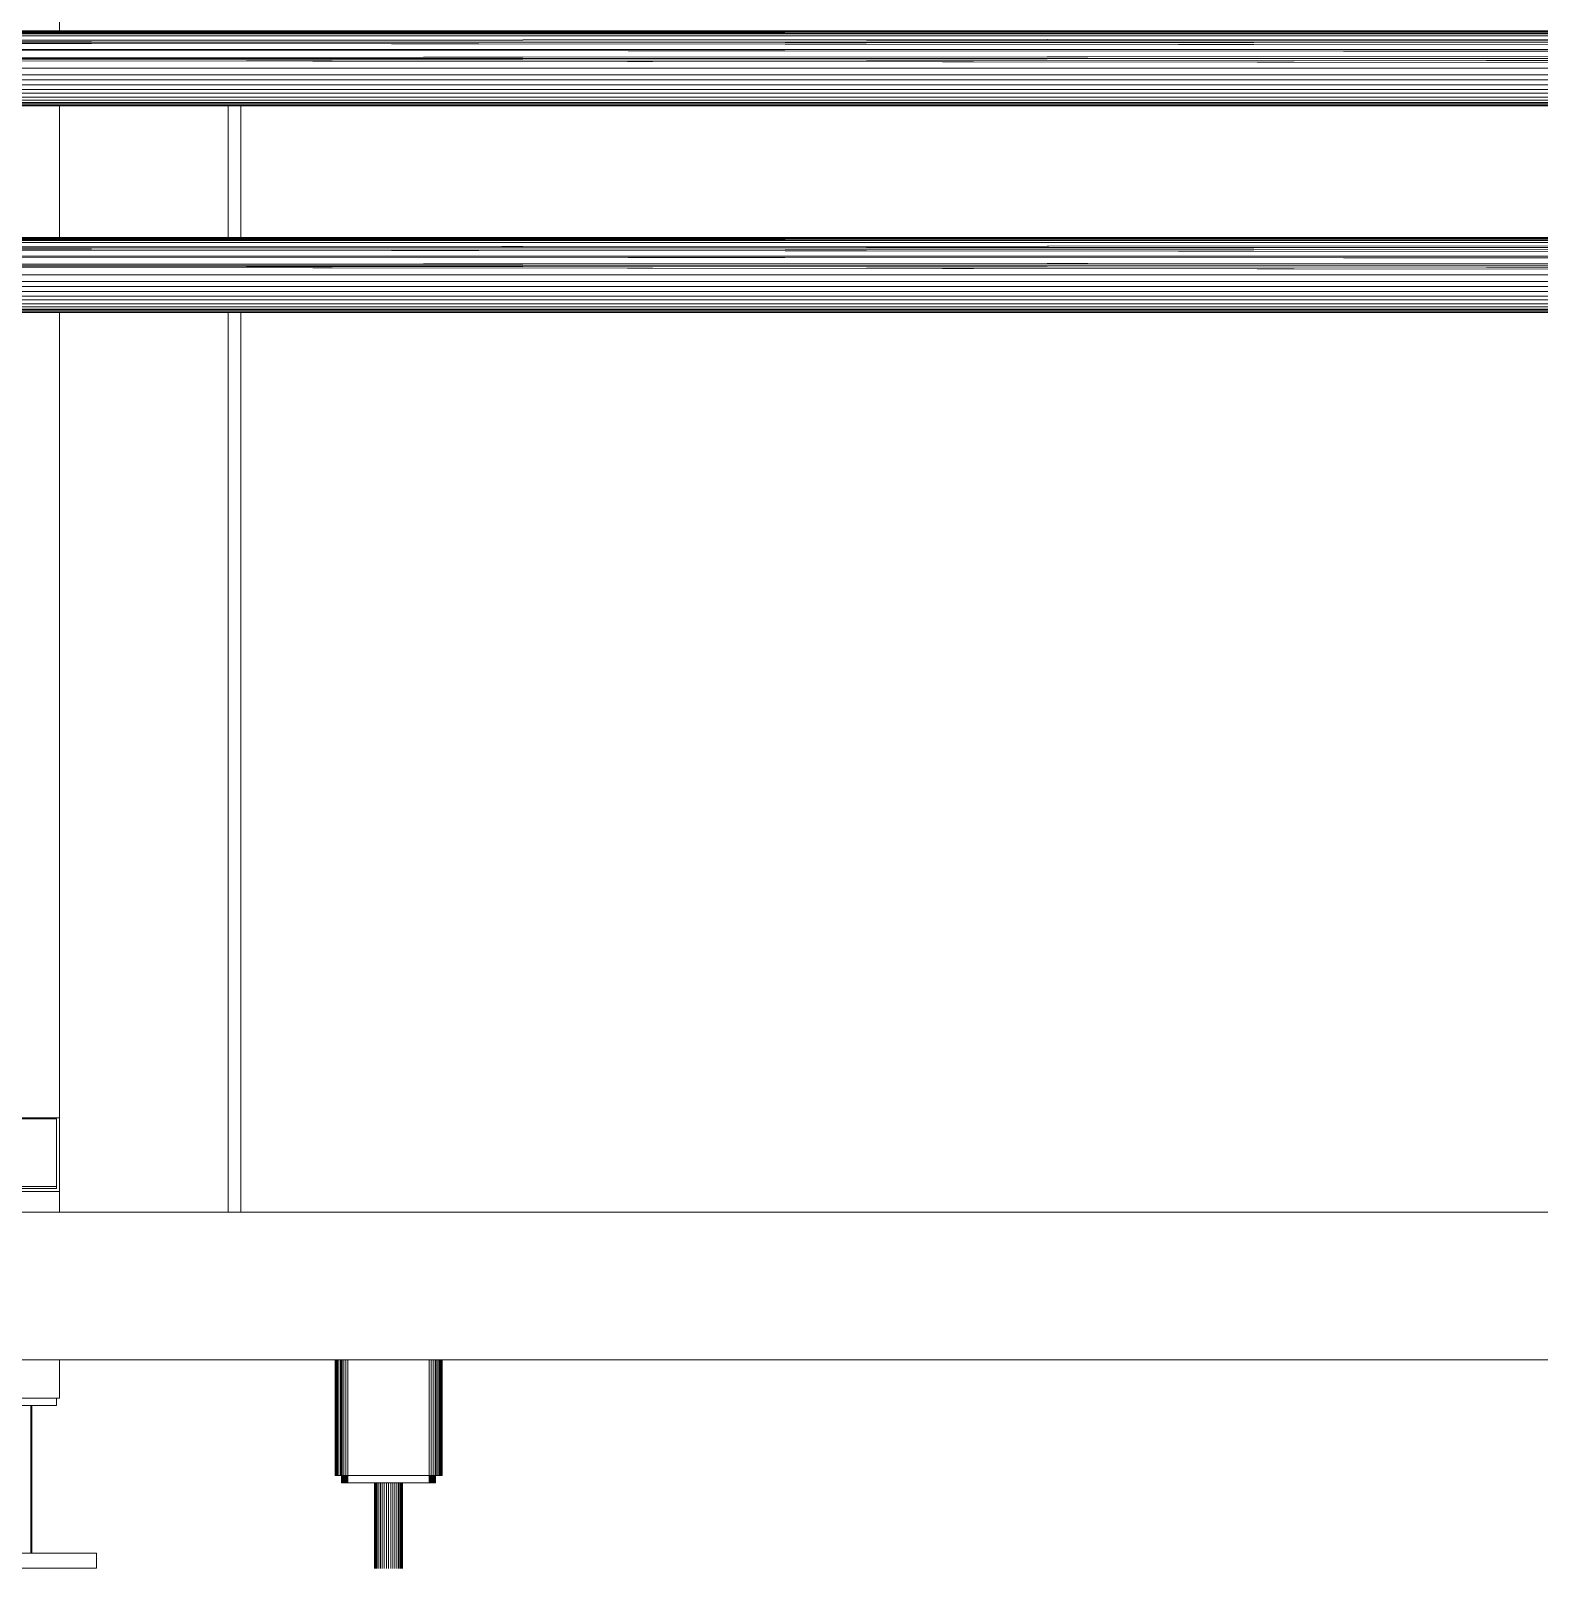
# Model space of a CAD drawing. Header units: centimetres. Extents: x -13467 to 3766, y -437 to 1921.
# Drawn here: x -7903.2 to -7801, y 94 to 198.2 of the extents above; entities that cross this region are included whole.
import ezdxf

# ---------------------------------------------------------------- set-up
doc = ezdxf.new("R2010")
doc.units = ezdxf.units.CM
doc.layers.add('G-IMPT', color=7, linetype='Continuous', lineweight=9)
doc.layers.add('M-EQPM', color=7, linetype='Continuous', lineweight=9)

# ---------------------------------------------------------------- blocks, each defined once
blk = doc.blocks.new('EQ-02-004 - EQ-02-004_dwg_Agrupar_892-1526218-Sección 1-1')
at = {"layer": 'G-IMPT'}
for p, q in [((-7427.12, 197.97), (-8683.59, 197.97)), ((-8056.59, 198.17), (-7426.62, 198.17)), ((-8056.59, 198.08), (-7426.62, 198.17)), ((-8056.59, 198.08), (-7426.62, 198.17)), ((-8056.59, 198.17), (-7426.62, 198.17)), ((-7426.62, 198.17), (-8056.59, 198.08)), ((-8056.59, 198.08), (-7426.62, 198.13)), ((-8056.59, 198.08), (-7426.62, 198.02)), ((-8056.59, 198.08), (-7426.62, 197.83)), ((-8056.59, 197.83), (-7426.62, 197.83)), ((-8056.59, 197.43), (-7426.62, 197.83)), ((-8056.59, 197.43), (-7426.62, 197.57)), ((-8056.59, 197.43), (-7426.62, 197.26)), ((-8056.59, 197.43), (-7426.62, 196.9)), ((-8056.59, 196.9), (-7426.62, 196.9)), ((-8056.59, 196.9), (-7426.62, 196.6)), ((-8056.59, 196.29), (-7426.62, 196.6)), ((-8056.59, 196.29), (-7426.62, 195.63)), ((-8056.59, 196.29), (-7426.62, 196.28)), ((-8056.59, 196.29), (-7426.62, 195.96)), ((-7426.62, 195.63), (-8684.09, 195.63)), ((-8054.09, 195.18), (-7432.12, 195.18)), ((-8054.09, 195.18), (-7432.12, 195.18)), ((-8054.09, 194.84), (-7432.12, 194.84)), ((-7432.12, 194.84), (-8054.09, 194.84)), ((-8054.09, 194.84), (-7432.12, 194.84)), ((-8054.09, 194.51), (-7432.12, 194.51)), ((-7432.12, 194.51), (-8054.09, 194.51)), ((-8054.09, 194.51), (-7432.12, 194.51)), ((-8054.09, 194.2), (-7432.12, 194.2)), ((-8054.09, 193.93), (-7432.12, 193.93)), ((-7432.12, 193.93), (-8054.09, 193.93)), ((-8054.09, 193.93), (-7432.12, 193.93)), ((-8054.09, 193.68), (-7432.12, 193.68)), ((-8054.09, 193.47), (-7432.12, 193.47)), ((-7432.12, 193.47), (-8054.09, 193.47)), ((-8054.09, 193.47), (-7432.12, 193.47)), ((-8054.09, 193.31), (-7432.12, 193.31)), ((-7432.12, 193.29), (-8054.09, 193.29)), ((-8054.09, 193.19), (-7432.12, 193.19)), ((-7432.12, 193.19), (-8054.09, 193.19)), ((-8054.09, 193.19), (-7432.12, 193.19)), ((-8054.09, 193.11), (-7432.12, 193.11)), ((-8054.09, 193.09), (-7432.12, 193.09)), ((-7432.12, 193.09), (-8054.09, 193.09)), ((-8054.09, 193.09), (-7432.12, 193.09)), ((-8683.59, 183.97), (-7427.12, 183.97)), ((-8056.59, 184.17), (-7426.62, 184.17)), ((-8056.59, 184.08), (-7426.62, 184.17)), ((-8056.59, 184.08), (-7426.62, 184.13)), ((-8056.59, 184.08), (-7426.62, 184.02)), ((-8056.59, 184.08), (-7426.62, 183.83)), ((-8056.59, 183.83), (-7426.62, 183.83)), ((-8056.59, 183.43), (-7426.62, 183.83)), ((-8056.59, 183.83), (-7426.62, 183.83)), ((-8056.59, 183.43), (-7426.62, 183.57)), ((-8056.59, 183.43), (-7426.62, 183.26)), ((-8056.59, 183.43), (-7426.62, 182.9)), ((-7426.62, 183.26), (-8056.59, 183.43)), ((-8056.59, 182.9), (-7426.62, 182.9)), ((-8056.59, 182.9), (-7426.62, 182.6)), ((-8056.59, 182.29), (-7426.62, 182.6)), ((-8056.59, 182.29), (-7426.62, 181.63)), ((-8056.59, 182.29), (-7426.62, 182.28)), ((-8056.59, 182.29), (-7426.62, 181.96)), ((-7426.62, 181.63), (-8684.09, 181.63)), ((-7432.12, 181.18), (-8054.09, 181.18)), ((-8054.09, 181.18), (-7432.12, 181.18)), ((-8054.09, 180.84), (-7432.12, 180.84)), ((-7432.12, 180.84), (-8054.09, 180.84)), ((-8054.09, 180.84), (-7432.12, 180.84)), ((-8054.09, 180.51), (-7432.12, 180.51)), ((-7432.12, 180.51), (-8054.09, 180.51)), ((-8054.09, 180.51), (-7432.12, 180.51)), ((-8054.09, 180.2), (-7432.12, 180.2)), ((-8054.09, 179.93), (-7432.12, 179.93)), ((-7432.12, 179.93), (-8054.09, 179.93)), ((-8054.09, 179.93), (-7432.12, 179.93)), ((-8054.09, 179.68), (-7432.12, 179.68)), ((-8054.09, 179.47), (-7432.12, 179.47)), ((-7432.12, 179.47), (-8054.09, 179.47)), ((-8054.09, 179.47), (-7432.12, 179.47)), ((-8054.09, 179.31), (-7432.12, 179.31)), ((-8054.09, 179.29), (-7432.12, 179.29)), ((-8054.09, 179.19), (-7432.12, 179.19)), ((-7432.12, 179.19), (-8054.09, 179.19)), ((-8054.09, 179.19), (-7432.12, 179.19)), ((-8054.09, 179.11), (-7432.12, 179.11)), ((-8054.09, 179.09), (-7432.12, 179.09)), ((-7432.12, 179.09), (-8054.09, 179.09)), ((-8054.09, 179.09), (-7432.12, 179.09)), ((-7432.12, 118.13), (-8054.09, 118.13)), ((-7432.12, 118.13), (-8054.09, 118.13)), ((-8388.09, 108.13), (-7432.12, 108.13)), ((-7432.12, 108.13), (-8388.09, 108.13))]:
    blk.add_line(p, q, dxfattribs=at)
at = {"layer": 'G-IMPT', "flags": 128}
for points in [[(-8684.09, 198.17), (-8390.13, 198.17), (-8056.59, 198.17), (-7426.62, 198.17), (-7426.62, 198.13), (-7426.62, 198.02), (-8056.59, 198.08), (-8056.59, 197.83)], [(-8056.59, 197.83), (-8390.13, 197.83), (-8390.13, 197.43), (-8056.59, 197.43), (-8056.59, 197.83), (-7426.62, 197.83), (-8056.59, 198.08), (-7426.62, 197.83)], [(-7426.62, 198.17), (-7426.62, 198.13), (-8056.59, 198.08), (-8056.59, 197.83)], [(-7426.62, 198.02), (-8056.59, 198.08), (-7426.62, 198.13), (-7426.62, 198.02), (-7426.62, 197.83)], [(-7426.62, 197.83), (-7426.62, 197.57), (-8056.59, 197.43), (-7426.62, 197.83), (-8056.59, 197.43), (-8056.59, 196.9), (-8390.13, 196.9), (-8390.13, 197.43), (-8684.09, 197.57), (-8684.09, 197.83), (-8390.13, 197.43), (-8684.09, 197.83), (-8390.13, 197.83), (-8390.13, 197.43), (-8056.59, 197.43), (-8056.59, 197.83), (-7426.62, 197.83), (-7426.62, 197.57)], [(-7426.62, 197.26), (-8056.59, 197.43), (-8056.59, 196.9), (-8390.13, 196.9), (-8390.13, 196.29)], [(-7426.62, 197.57), (-7426.62, 197.26), (-8056.59, 197.43), (-7426.62, 197.57)], [(-8056.59, 196.9), (-7426.62, 196.9), (-8056.59, 197.43), (-7426.62, 196.9), (-7426.62, 197.26)], [(-7426.62, 196.6), (-7426.62, 196.9), (-8056.59, 196.9), (-7426.62, 196.6), (-8056.59, 196.9)], [(-8056.59, 196.29), (-8390.13, 196.29), (-8684.09, 195.63), (-7426.62, 195.63), (-8056.59, 196.29), (-7426.62, 196.6)], [(-7426.62, 196.6), (-8056.59, 196.29), (-7426.62, 196.28)], [(-7426.62, 195.63), (-8056.59, 196.29), (-7426.62, 195.96), (-7426.62, 196.28)], [(-8684.09, 195.63), (-8684.09, 195.18), (-8684.09, 195.63), (-7426.62, 195.63), (-7426.62, 195.18), (-7432.12, 195.18), (-8054.09, 195.18), (-8054.09, 184.17)], [(-7426.62, 184.17), (-8056.59, 184.08), (-8390.13, 184.08), (-8684.09, 184.17), (-8390.13, 184.17)], [(-8684.09, 184.17), (-8390.13, 184.17), (-8056.59, 184.17), (-7426.62, 184.17), (-7426.62, 184.13), (-7426.62, 184.02), (-7426.62, 184.13), (-8056.59, 184.08), (-7426.62, 184.02), (-7426.62, 183.83), (-8056.59, 184.08), (-7426.62, 183.83), (-8056.59, 183.83)], [(-8390.13, 183.83), (-8056.59, 183.83), (-8056.59, 184.08), (-7426.62, 184.02), (-7426.62, 183.83)], [(-7426.62, 184.17), (-8056.59, 184.17), (-8055.84, 184.17)], [(-7426.62, 183.83), (-7426.62, 183.57), (-8056.59, 183.43), (-7426.62, 183.83), (-8056.59, 183.43)], [(-7426.62, 183.57), (-8056.59, 183.43), (-7426.62, 183.26)], [(-8056.59, 182.9), (-7426.62, 182.9), (-8056.59, 183.43), (-7426.62, 182.9), (-7426.62, 183.26), (-7426.62, 182.9)], [(-8056.59, 182.9), (-8056.59, 182.29), (-8390.13, 182.29), (-8684.09, 181.63), (-7426.62, 181.63), (-8056.59, 182.29), (-7426.62, 182.6)], [(-7426.62, 182.6), (-7426.62, 182.9), (-8056.59, 182.9), (-7426.62, 182.6), (-8056.59, 182.9)], [(-7426.62, 182.6), (-8056.59, 182.29), (-7426.62, 182.28)], [(-7426.62, 181.63), (-8056.59, 182.29), (-7426.62, 181.96), (-7426.62, 182.28)], [(-8059.09, 181.18), (-8387.63, 181.18), (-8392.63, 181.18), (-8678.59, 181.18), (-8684.09, 181.18), (-8684.09, 181.63), (-7426.62, 181.63), (-7426.62, 181.18), (-7432.12, 181.18), (-8054.09, 181.18), (-8059.09, 181.18), (-8387.63, 181.18)], [(-7432.12, 118.13), (-7432.12, 181.18), (-7432.12, 118.13), (-8054.09, 118.13), (-8054.09, 181.18), (-8059.09, 181.18)], [(-8388.09, 108.13), (-7432.12, 108.13), (-7432.12, 102.63), (-7427.12, 102.63), (-7427.12, 171.63), (-7426.62, 171.63), (-7426.62, 181.18), (-7432.12, 181.18)]]:
    blk.add_lwpolyline(points, dxfattribs=at)
for points in [[(-7426.62, 195.96), (-7426.62, 196.28), (-8056.59, 196.29)], [(-7432.12, 194.2), (-8054.09, 194.2)], [(-7432.12, 193.68), (-8054.09, 193.68)], [(-7432.12, 193.31), (-8054.09, 193.31)], [(-7432.12, 193.11), (-8054.09, 193.11)], [(-7426.62, 184.17), (-7426.62, 184.13), (-8056.59, 184.08), (-8056.59, 183.83), (-8390.13, 183.83), (-8390.13, 184.08), (-8684.09, 184.13), (-8684.09, 184.17), (-8390.13, 184.08), (-8056.59, 184.08)], [(-7426.62, 181.96), (-7426.62, 182.28), (-8056.59, 182.29)], [(-7432.12, 180.2), (-8054.09, 180.2)], [(-7432.12, 179.68), (-8054.09, 179.68)], [(-7432.12, 179.31), (-8054.09, 179.31)], [(-7432.12, 179.11), (-8054.09, 179.11)]]:
    blk.add_lwpolyline(points, close=True, dxfattribs=at)
blk = doc.blocks.new('EQ-02-004 - EQ-02-004_dwg_Agrupar_772-V44-Sección 1-1')
at = {"layer": 'M-EQPM', "color": 136, "true_color": 0x007f7f}
for p, q in [((-7901.25, 204.29), (-7901.25, 198.17)), ((-7901.25, 198.17), (-7901.25, 204.29)), ((-7901.25, 204.29), (-7901.25, 198.17)), ((-7901.25, 193.11), (-7901.25, 184.17)), ((-7901.25, 184.17), (-7901.25, 193.11)), ((-7901.25, 193.11), (-7901.25, 184.17)), ((-7901.25, 179.11), (-7901.25, 124.53)), ((-7901.25, 124.53), (-7901.25, 179.11)), ((-7901.25, 179.11), (-7901.25, 124.53)), ((-7906.25, 124.53), (-7901.25, 124.53)), ((-7901.45, 124.47), (-7906.05, 124.47)), ((-7906.05, 124.47), (-7901.45, 124.47)), ((-7901.45, 124.47), (-7901.45, 119.87)), ((-7901.45, 119.87), (-7901.45, 124.47)), ((-7901.25, 124.53), (-7901.25, 119.53)), ((-7906.05, 119.87), (-7901.45, 119.87)), ((-7906.05, 119.87), (-7901.45, 119.87)), ((-7901.45, 119.73), (-7901.45, 119.87)), ((-7901.45, 119.73), (-7901.45, 119.87)), ((-7906.25, 119.53), (-7901.25, 119.53)), ((-7906.05, 119.73), (-7901.45, 119.73)), ((-7906.05, 119.73), (-7901.45, 119.73)), ((-7901.45, 119.73), (-7906.05, 119.73)), ((-7901.25, 119.53), (-7901.25, 118.13)), ((-7901.25, 108.13), (-7901.25, 105.53)), ((-7901.25, 108.13), (-7901.25, 105.53)), ((-7901.25, 105.53), (-7901.25, 108.13)), ((-7906.25, 105.53), (-7901.25, 105.53)), ((-7906.25, 105.53), (-7901.25, 105.53)), ((-7901.45, 105.53), (-7901.45, 105.03)), ((-7901.45, 105.03), (-7901.45, 105.53)), ((-7901.45, 105.53), (-7901.45, 105.03)), ((-7901.45, 105.03), (-7906.05, 105.03)), ((-7901.45, 105.03), (-7906.05, 105.03)), ((-7903.19, 105.03), (-7903.19, 95.03)), ((-7903.19, 105.03), (-7903.19, 95.03)), ((-7903.19, 105.03), (-7903.19, 95.03)), ((-7903.15, 105.03), (-7903.15, 95.03)), ((-7903.15, 95.03), (-7903.15, 105.03)), ((-7903.15, 95.03), (-7903.15, 105.03)), ((-7903.13, 105.03), (-7903.13, 95.03)), ((-7903.12, 105.03), (-7903.12, 95.03)), ((-7903.12, 105.03), (-7903.12, 95.03)), ((-7903.12, 105.03), (-7903.12, 95.03)), ((-7898.75, 95.03), (-7904.27, 95.03)), ((-7898.75, 95.03), (-7904.27, 95.03)), ((-7898.75, 94.03), (-7898.75, 95.03)), ((-7898.75, 94.03), (-7898.75, 95.03)), ((-7904.26, 94.03), (-7898.75, 94.03)), ((-7904.26, 94.03), (-7898.75, 94.03)), ((-7904.26, 94.03), (-7898.75, 94.03))]:
    blk.add_line(p, q, dxfattribs=at)
at = {"layer": 'M-EQPM', "color": 136, "true_color": 0x007f7f, "flags": 128}
for points in [[(-7901.25, 118.13), (-7901.25, 119.53), (-7906.25, 119.53), (-7906.25, 124.53), (-7901.25, 124.53)], [(-7906.25, 124.53), (-7901.25, 124.53), (-7901.25, 119.53), (-7906.25, 119.53), (-7906.25, 118.13)], [(-7901.45, 119.87), (-7901.45, 124.47), (-7906.05, 124.47), (-7906.05, 119.87)], [(-7901.25, 124.53), (-7901.25, 119.53), (-7901.25, 118.13)], [(-7906.05, 119.87), (-7906.05, 119.73), (-7901.45, 119.73), (-7906.05, 119.73), (-7901.45, 119.73)], [(-7901.45, 119.73), (-7901.45, 119.87), (-7906.05, 119.87)], [(-7906.25, 108.13), (-7906.25, 105.53), (-7901.25, 105.53)], [(-7901.45, 105.03), (-7906.05, 105.03), (-7906.05, 105.53)], [(-7898.75, 94.03), (-7898.75, 95.03), (-7904.27, 95.03)]]:
    blk.add_lwpolyline(points, dxfattribs=at)
blk.add_lwpolyline([(-7903.13, 95.03), (-7903.13, 105.03)], close=True, dxfattribs=at)
blk = doc.blocks.new('EQ-02-004 - EQ-02-004_dwg-1526208-Sección 1-1')
for name in ['EQ-02-004 - EQ-02-004_dwg_Agrupar_772-V44-Sección 1-1', 'EQ-02-004 - EQ-02-004_dwg_Agrupar_892-1526218-Sección 1-1']:
    blk.add_blockref(name, (0, 0))
blk = doc.blocks.new('EQ-02-004 - EQ-02-004-1526283-Sección 1-1')
blk.add_blockref('EQ-02-004 - EQ-02-004_dwg-1526208-Sección 1-1', (0, 0))
blk = doc.blocks.new('EQ-06-011 - EQ-06-011_dwg_Agrupar_878-1573524-Sección 1-1')
at = {"layer": 'M-EQPM', "color": 136, "true_color": 0x007f7f}
for p, q in [((-7889.83, 184.17), (-7889.83, 193.11)), ((-7889.83, 184.17), (-7889.83, 193.11)), ((-7889.83, 193.11), (-7889.83, 184.17)), ((-7888.96, 184.17), (-7888.96, 193.11)), ((-7888.96, 184.17), (-7888.96, 193.11)), ((-7888.96, 184.17), (-7888.96, 193.11)), ((-7889.83, 118.13), (-7889.83, 179.11)), ((-7889.83, 118.13), (-7889.83, 179.11)), ((-7889.83, 179.11), (-7889.83, 118.13)), ((-7888.96, 118.13), (-7888.96, 179.11)), ((-7888.96, 118.13), (-7888.96, 179.11)), ((-7888.96, 118.13), (-7888.96, 179.11)), ((-7882.58, 100.3), (-7882.58, 108.13)), ((-7882.58, 100.3), (-7882.58, 108.13)), ((-7882.57, 100.3), (-7882.57, 108.13)), ((-7882.54, 108.13), (-7882.54, 100.3)), ((-7882.49, 108.13), (-7882.49, 100.3)), ((-7882.42, 100.3), (-7882.42, 108.13)), ((-7882.33, 108.13), (-7882.33, 100.3)), ((-7882.22, 108.13), (-7882.22, 100.3)), ((-7882.15, 100.3), (-7882.15, 108.13)), ((-7882.11, 100.3), (-7882.11, 108.13)), ((-7881.98, 100.3), (-7881.98, 108.13)), ((-7881.98, 100.3), (-7881.98, 108.13)), ((-7881.98, 108.13), (-7881.98, 100.3)), ((-7881.85, 108.13), (-7881.85, 100.3)), ((-7881.85, 108.13), (-7881.85, 100.3)), ((-7881.71, 108.13), (-7881.71, 100.3)), ((-7881.71, 100.3), (-7881.71, 108.13)), ((-7876.2, 108.13), (-7876.2, 100.3)), ((-7876.07, 100.3), (-7876.07, 108.13)), ((-7876.07, 108.13), (-7876.07, 100.3)), ((-7875.93, 100.3), (-7875.93, 108.13)), ((-7875.81, 100.3), (-7875.81, 108.13)), ((-7875.77, 100.3), (-7875.77, 108.13)), ((-7875.69, 108.13), (-7875.69, 100.3)), ((-7875.59, 108.13), (-7875.59, 100.3)), ((-7875.5, 100.3), (-7875.5, 108.13)), ((-7875.43, 108.13), (-7875.43, 100.3)), ((-7875.37, 108.13), (-7875.37, 100.3)), ((-7875.34, 100.3), (-7875.34, 108.13)), ((-7875.33, 100.3), (-7875.33, 108.13)), ((-7875.33, 100.3), (-7875.33, 108.13)), ((-7882.58, 100.3), (-7882.57, 100.3)), ((-7882.54, 100.3), (-7882.57, 100.3)), ((-7882.49, 100.3), (-7882.54, 100.3)), ((-7882.42, 100.3), (-7882.49, 100.3)), ((-7882.42, 100.3), (-7882.33, 100.3)), ((-7882.33, 100.3), (-7882.22, 100.3)), ((-7882.11, 100.3), (-7882.22, 100.3)), ((-7882.15, 99.8), (-7882.15, 100.3)), ((-7882.15, 99.8), (-7882.15, 100.3)), ((-7882.15, 100.3), (-7882.15, 99.8)), ((-7882.14, 99.8), (-7882.14, 100.3)), ((-7882.14, 99.8), (-7882.14, 100.3)), ((-7882.13, 100.3), (-7882.13, 99.8)), ((-7882.13, 100.3), (-7882.13, 99.8)), ((-7882.13, 99.8), (-7882.13, 100.3)), ((-7882.13, 100.3), (-7882.13, 99.8)), ((-7881.98, 100.3), (-7882.11, 100.3)), ((-7882.1, 100.3), (-7882.1, 99.8)), ((-7882.1, 100.3), (-7882.1, 99.8)), ((-7882.1, 100.3), (-7882.1, 99.8)), ((-7882.1, 100.3), (-7882.1, 99.8)), ((-7882.06, 99.8), (-7882.06, 100.3)), ((-7882.06, 99.8), (-7882.06, 100.3)), ((-7882.02, 100.3), (-7882.02, 99.8)), ((-7882.02, 99.8), (-7882.02, 100.3)), ((-7882.02, 100.3), (-7882.02, 99.8)), ((-7882.02, 100.3), (-7882.02, 99.8)), ((-7881.98, 100.3), (-7881.85, 100.3)), ((-7881.98, 100.3), (-7881.85, 100.3)), ((-7881.97, 100.3), (-7881.97, 99.8)), ((-7881.97, 100.3), (-7881.97, 99.8)), ((-7881.91, 99.8), (-7881.91, 100.3)), ((-7881.91, 99.8), (-7881.91, 100.3)), ((-7881.91, 100.3), (-7881.91, 99.8)), ((-7881.91, 100.3), (-7881.91, 99.8)), ((-7881.85, 100.3), (-7881.71, 100.3)), ((-7881.85, 100.3), (-7881.85, 99.8)), ((-7881.85, 99.8), (-7881.85, 100.3)), ((-7881.85, 100.3), (-7881.85, 99.8)), ((-7881.85, 99.8), (-7881.85, 100.3)), ((-7881.85, 100.3), (-7881.71, 100.3)), ((-7881.78, 100.3), (-7881.78, 99.8)), ((-7881.78, 100.3), (-7881.78, 99.8)), ((-7881.71, 100.3), (-7876.2, 100.3)), ((-7881.71, 100.3), (-7881.71, 99.8)), ((-7881.71, 100.3), (-7876.2, 100.3)), ((-7876.2, 100.3), (-7876.07, 100.3)), ((-7876.2, 100.3), (-7876.2, 99.8)), ((-7876.2, 100.3), (-7876.07, 100.3)), ((-7876.13, 99.8), (-7876.13, 100.3)), ((-7876.13, 100.3), (-7876.13, 99.8)), ((-7875.93, 100.3), (-7876.07, 100.3)), ((-7876.07, 99.8), (-7876.07, 100.3)), ((-7876.07, 99.8), (-7876.07, 100.3)), ((-7876.07, 100.3), (-7876.07, 99.8)), ((-7876.07, 99.8), (-7876.07, 100.3)), ((-7876.07, 100.3), (-7875.93, 100.3)), ((-7876, 99.8), (-7876, 100.3)), ((-7876, 99.8), (-7876, 100.3)), ((-7876, 100.3), (-7876, 99.8)), ((-7876, 100.3), (-7876, 99.8)), ((-7875.95, 100.3), (-7875.95, 99.8)), ((-7875.95, 99.8), (-7875.95, 100.3)), ((-7875.81, 100.3), (-7875.93, 100.3)), ((-7875.89, 99.8), (-7875.89, 100.3)), ((-7875.89, 100.3), (-7875.89, 99.8)), ((-7875.89, 100.3), (-7875.89, 99.8)), ((-7875.89, 100.3), (-7875.89, 99.8)), ((-7875.85, 100.3), (-7875.85, 99.8)), ((-7875.85, 100.3), (-7875.85, 99.8)), ((-7875.81, 100.3), (-7875.69, 100.3)), ((-7875.81, 99.8), (-7875.81, 100.3)), ((-7875.81, 99.8), (-7875.81, 100.3)), ((-7875.81, 100.3), (-7875.81, 99.8)), ((-7875.81, 100.3), (-7875.81, 99.8)), ((-7875.79, 99.8), (-7875.79, 100.3)), ((-7875.79, 100.3), (-7875.79, 99.8)), ((-7875.79, 99.8), (-7875.79, 100.3)), ((-7875.79, 100.3), (-7875.79, 99.8)), ((-7875.77, 100.3), (-7875.77, 99.8)), ((-7875.77, 99.8), (-7875.77, 100.3)), ((-7875.77, 100.3), (-7875.77, 99.8)), ((-7875.77, 99.8), (-7875.77, 100.3)), ((-7875.77, 100.3), (-7875.77, 99.8)), ((-7875.59, 100.3), (-7875.69, 100.3)), ((-7875.5, 100.3), (-7875.59, 100.3)), ((-7875.43, 100.3), (-7875.5, 100.3)), ((-7875.37, 100.3), (-7875.43, 100.3)), ((-7875.34, 100.3), (-7875.37, 100.3)), ((-7875.34, 100.3), (-7875.33, 100.3)), ((-7882.14, 99.8), (-7882.15, 99.8)), ((-7882.15, 99.8), (-7881.78, 99.8)), ((-7882.15, 99.8), (-7882.14, 99.8)), ((-7882.15, 99.8), (-7882.14, 99.8)), ((-7882.14, 99.8), (-7882.13, 99.8)), ((-7881.71, 99.8), (-7882.14, 99.8)), ((-7882.13, 99.8), (-7882.14, 99.8)), ((-7882.13, 99.8), (-7882.1, 99.8)), ((-7882.1, 99.8), (-7882.13, 99.8)), ((-7882.1, 99.8), (-7882.06, 99.8)), ((-7882.06, 99.8), (-7882.1, 99.8)), ((-7882.06, 99.8), (-7882.02, 99.8)), ((-7882.02, 99.8), (-7882.06, 99.8)), ((-7882.02, 99.8), (-7881.97, 99.8)), ((-7882.02, 99.8), (-7881.97, 99.8)), ((-7881.91, 99.8), (-7881.97, 99.8)), ((-7881.91, 99.8), (-7881.97, 99.8)), ((-7881.91, 99.8), (-7881.85, 99.8)), ((-7881.85, 99.8), (-7881.91, 99.8)), ((-7881.85, 99.8), (-7881.78, 99.8)), ((-7881.85, 99.8), (-7881.78, 99.8)), ((-7881.78, 99.8), (-7881.71, 99.8)), ((-7881.71, 99.8), (-7881.78, 99.8)), ((-7881.71, 99.8), (-7881.78, 99.8)), ((-7881.71, 99.8), (-7876.2, 99.8)), ((-7879.9, 94), (-7879.9, 99.8)), ((-7879.9, 94), (-7879.9, 99.8)), ((-7879.9, 94), (-7879.9, 99.8)), ((-7879.89, 94), (-7879.89, 99.8)), ((-7879.89, 99.8), (-7879.89, 94)), ((-7879.89, 99.8), (-7879.89, 94)), ((-7879.85, 94), (-7879.85, 99.8)), ((-7879.85, 94), (-7879.85, 99.8)), ((-7879.85, 94), (-7879.85, 99.8)), ((-7879.8, 94), (-7879.8, 99.8)), ((-7879.8, 99.8), (-7879.8, 94)), ((-7879.8, 94), (-7879.8, 99.8)), ((-7879.72, 94), (-7879.72, 99.8)), ((-7879.72, 99.8), (-7879.72, 94)), ((-7879.72, 99.8), (-7879.72, 94)), ((-7879.62, 94), (-7879.62, 99.8)), ((-7879.62, 94), (-7879.62, 99.8)), ((-7879.62, 94), (-7879.62, 99.8)), ((-7879.51, 94), (-7879.51, 99.8)), ((-7879.51, 99.8), (-7879.51, 94)), ((-7879.51, 99.8), (-7879.51, 94)), ((-7879.38, 94), (-7879.38, 99.8)), ((-7879.38, 99.8), (-7879.38, 94)), ((-7879.38, 94), (-7879.38, 99.8)), ((-7879.25, 94), (-7879.25, 99.8)), ((-7879.25, 94), (-7879.25, 99.8)), ((-7879.25, 94), (-7879.25, 99.8)), ((-7879.1, 94), (-7879.1, 99.8)), ((-7879.1, 94), (-7879.1, 99.8)), ((-7879.1, 99.8), (-7879.1, 94)), ((-7878.96, 94), (-7878.96, 99.8)), ((-7878.81, 94), (-7878.81, 99.8)), ((-7878.81, 99.8), (-7878.81, 94)), ((-7878.81, 99.8), (-7878.81, 94)), ((-7878.67, 94), (-7878.67, 99.8)), ((-7878.67, 94), (-7878.67, 99.8)), ((-7878.67, 99.8), (-7878.67, 94)), ((-7878.53, 94), (-7878.53, 99.8)), ((-7878.53, 94), (-7878.53, 99.8)), ((-7878.53, 99.8), (-7878.53, 94)), ((-7878.4, 94), (-7878.4, 99.8)), ((-7878.4, 99.8), (-7878.4, 94)), ((-7878.4, 94), (-7878.4, 99.8)), ((-7878.29, 94), (-7878.29, 99.8)), ((-7878.29, 94), (-7878.29, 99.8)), ((-7878.29, 94), (-7878.29, 99.8)), ((-7878.19, 94), (-7878.19, 99.8)), ((-7878.19, 99.8), (-7878.19, 94)), ((-7878.19, 99.8), (-7878.19, 94)), ((-7878.12, 94), (-7878.12, 99.8)), ((-7878.12, 94), (-7878.12, 99.8)), ((-7878.12, 94), (-7878.12, 99.8)), ((-7878.06, 94), (-7878.06, 99.8)), ((-7878.06, 99.8), (-7878.06, 94)), ((-7878.06, 94), (-7878.06, 99.8)), ((-7878.03, 94), (-7878.03, 99.8)), ((-7878.03, 99.8), (-7878.03, 94)), ((-7878.03, 99.8), (-7878.03, 94)), ((-7878.01, 94), (-7878.01, 99.8)), ((-7878.01, 94), (-7878.01, 99.8)), ((-7878.01, 94), (-7878.01, 99.8)), ((-7876.2, 99.8), (-7876.13, 99.8)), ((-7876.2, 99.8), (-7875.77, 99.8)), ((-7876.2, 99.8), (-7876.13, 99.8)), ((-7875.77, 99.8), (-7876.13, 99.8)), ((-7876.07, 99.8), (-7876.13, 99.8)), ((-7876.07, 99.8), (-7876.13, 99.8)), ((-7876, 99.8), (-7876.07, 99.8)), ((-7876.07, 99.8), (-7876, 99.8)), ((-7876, 99.8), (-7875.95, 99.8)), ((-7876, 99.8), (-7875.95, 99.8)), ((-7875.89, 99.8), (-7875.95, 99.8)), ((-7875.95, 99.8), (-7875.89, 99.8)), ((-7875.89, 99.8), (-7875.85, 99.8)), ((-7875.89, 99.8), (-7875.85, 99.8)), ((-7875.81, 99.8), (-7875.85, 99.8)), ((-7875.81, 99.8), (-7875.85, 99.8)), ((-7875.79, 99.8), (-7875.81, 99.8)), ((-7875.81, 99.8), (-7875.79, 99.8)), ((-7875.79, 99.8), (-7875.77, 99.8)), ((-7875.79, 99.8), (-7875.77, 99.8)), ((-7875.77, 99.8), (-7875.77, 99.8)), ((-7875.77, 99.8), (-7875.77, 99.8)), ((-7875.77, 99.8), (-7875.77, 99.8))]:
    blk.add_line(p, q, dxfattribs=at)
at = {"layer": 'M-EQPM', "color": 136, "true_color": 0x007f7f, "flags": 128}
for points in [[(-7882.57, 108.13), (-7882.57, 100.3), (-7882.54, 100.3), (-7882.57, 100.3), (-7882.58, 100.3)], [(-7882.58, 108.13), (-7882.58, 100.3), (-7882.57, 100.3), (-7882.57, 108.13)], [(-7882.11, 108.13), (-7882.11, 100.3), (-7882.22, 100.3), (-7882.33, 100.3), (-7882.42, 100.3), (-7882.49, 100.3), (-7882.49, 108.13)], [(-7882.49, 108.13), (-7882.49, 100.3), (-7882.42, 100.3), (-7882.42, 108.13)], [(-7882.42, 108.13), (-7882.42, 100.3), (-7882.33, 100.3), (-7882.33, 108.13)], [(-7882.22, 108.13), (-7882.22, 100.3), (-7882.33, 100.3), (-7882.33, 108.13)], [(-7882.22, 108.13), (-7882.22, 100.3), (-7882.11, 100.3), (-7881.98, 100.3), (-7882.11, 100.3), (-7882.11, 108.13)], [(-7881.85, 108.13), (-7881.85, 100.3), (-7881.98, 100.3)], [(-7881.85, 100.3), (-7881.71, 100.3), (-7881.71, 108.13)], [(-7876.2, 108.13), (-7876.2, 100.3), (-7881.71, 100.3)], [(-7876.07, 100.3), (-7876.2, 100.3), (-7876.2, 108.13)], [(-7875.93, 100.3), (-7876.07, 100.3), (-7876.07, 108.13)], [(-7875.93, 108.13), (-7875.93, 100.3), (-7875.81, 100.3)], [(-7875.93, 108.13), (-7875.93, 100.3), (-7875.81, 100.3)], [(-7875.59, 108.13), (-7875.59, 100.3), (-7875.69, 100.3), (-7875.81, 100.3), (-7875.81, 108.13)], [(-7875.81, 108.13), (-7875.81, 100.3), (-7875.69, 100.3), (-7875.69, 108.13)], [(-7875.43, 108.13), (-7875.43, 100.3), (-7875.5, 100.3), (-7875.59, 100.3), (-7875.69, 100.3), (-7875.69, 108.13)], [(-7875.59, 108.13), (-7875.59, 100.3), (-7875.5, 100.3), (-7875.5, 108.13)], [(-7875.43, 108.13), (-7875.43, 100.3), (-7875.37, 100.3), (-7875.43, 100.3), (-7875.5, 100.3), (-7875.5, 108.13)], [(-7875.33, 100.3), (-7875.34, 100.3), (-7875.37, 100.3), (-7875.37, 108.13)], [(-7875.37, 108.13), (-7875.37, 100.3), (-7875.34, 100.3), (-7875.34, 108.13)], [(-7875.34, 108.13), (-7875.34, 100.3), (-7875.33, 100.3), (-7875.33, 108.13)], [(-7882.14, 100.3), (-7882.14, 99.8), (-7882.15, 99.8), (-7882.15, 100.3)], [(-7882.15, 99.8), (-7882.14, 99.8), (-7882.14, 100.3)], [(-7882.13, 100.3), (-7882.13, 99.8), (-7882.14, 99.8), (-7882.14, 100.3)], [(-7882.13, 99.8), (-7882.14, 99.8), (-7882.14, 100.3)], [(-7882.1, 100.3), (-7882.1, 99.8), (-7882.13, 99.8)], [(-7882.1, 99.8), (-7882.13, 99.8), (-7882.13, 100.3)], [(-7882.1, 99.8), (-7882.06, 99.8), (-7882.06, 100.3)], [(-7882.1, 100.3), (-7882.1, 99.8), (-7882.06, 99.8), (-7882.06, 100.3)], [(-7882.02, 100.3), (-7882.02, 99.8), (-7882.06, 99.8), (-7882.06, 100.3)], [(-7882.02, 99.8), (-7882.06, 99.8), (-7882.06, 100.3)], [(-7882.02, 99.8), (-7881.97, 99.8), (-7881.97, 100.3)], [(-7882.02, 100.3), (-7882.02, 99.8), (-7881.97, 99.8), (-7881.97, 100.3)], [(-7881.91, 100.3), (-7881.91, 99.8), (-7881.97, 99.8), (-7881.97, 100.3)], [(-7881.91, 99.8), (-7881.97, 99.8), (-7881.97, 100.3)], [(-7881.91, 99.8), (-7881.85, 99.8), (-7881.85, 100.3)], [(-7881.91, 100.3), (-7881.91, 99.8), (-7881.85, 99.8)], [(-7881.85, 99.8), (-7881.78, 99.8), (-7881.78, 100.3)], [(-7881.85, 100.3), (-7881.85, 99.8), (-7881.78, 99.8), (-7881.78, 100.3)], [(-7881.71, 99.8), (-7881.78, 99.8), (-7881.78, 100.3)], [(-7876.2, 100.3), (-7876.2, 99.8), (-7881.71, 99.8), (-7881.78, 99.8), (-7881.78, 100.3)], [(-7876.2, 99.8), (-7876.13, 99.8), (-7876.13, 100.3)], [(-7876.13, 100.3), (-7876.13, 99.8), (-7876.2, 99.8), (-7876.2, 100.3)], [(-7876.07, 99.8), (-7876.13, 99.8), (-7876.13, 100.3)], [(-7876.07, 100.3), (-7876.07, 99.8), (-7876.13, 99.8), (-7876.13, 100.3)], [(-7876, 99.8), (-7876.07, 99.8), (-7876.07, 100.3)], [(-7876, 100.3), (-7876, 99.8), (-7876.07, 99.8)], [(-7876, 100.3), (-7876, 99.8), (-7875.95, 99.8), (-7875.95, 100.3)], [(-7876, 99.8), (-7875.95, 99.8), (-7875.95, 100.3)], [(-7875.89, 99.8), (-7875.95, 99.8), (-7875.95, 100.3)], [(-7875.89, 100.3), (-7875.89, 99.8), (-7875.95, 99.8), (-7875.95, 100.3)], [(-7875.89, 100.3), (-7875.89, 99.8), (-7875.85, 99.8), (-7875.85, 100.3)], [(-7875.89, 99.8), (-7875.85, 99.8), (-7875.85, 100.3)], [(-7875.81, 99.8), (-7875.85, 99.8), (-7875.85, 100.3)], [(-7875.81, 100.3), (-7875.81, 99.8), (-7875.85, 99.8), (-7875.85, 100.3)], [(-7875.81, 100.3), (-7875.81, 99.8), (-7875.79, 99.8)], [(-7875.81, 99.8), (-7875.79, 99.8), (-7875.79, 100.3)], [(-7875.79, 100.3), (-7875.79, 99.8), (-7875.77, 99.8), (-7875.77, 100.3)], [(-7875.79, 99.8), (-7875.77, 99.8), (-7875.77, 100.3)], [(-7875.77, 100.3), (-7875.77, 99.8), (-7875.77, 99.8), (-7875.77, 100.3)], [(-7875.77, 99.8), (-7875.77, 99.8), (-7875.77, 100.3)], [(-7881.71, 99.8), (-7876.2, 99.8), (-7876.13, 99.8)]]:
    blk.add_lwpolyline(points, dxfattribs=at)
for points in [[(-7882.54, 108.13), (-7882.54, 100.3), (-7882.49, 100.3), (-7882.54, 100.3)], [(-7882.15, 100.3), (-7882.15, 99.8)], [(-7881.71, 100.3), (-7881.71, 99.8)], [(-7875.77, 100.3), (-7875.77, 99.8)], [(-7878.96, 94), (-7878.96, 99.8)]]:
    blk.add_lwpolyline(points, close=True, dxfattribs=at)
blk = doc.blocks.new('EQ-06-011 - EQ-06-011_dwg_Agrupar_454-1573527-Sección 1-1')
blk.add_blockref('EQ-06-011 - EQ-06-011_dwg_Agrupar_878-1573524-Sección 1-1', (0, 0))
blk = doc.blocks.new('EQ-06-011 - EQ-06-011_dwg-1573519-Sección 1-1')
blk.add_blockref('EQ-06-011 - EQ-06-011_dwg_Agrupar_454-1573527-Sección 1-1', (0, 0))
blk = doc.blocks.new('EQ-06-011 - EQ-06-011-1573533-Sección 1-1')
blk.add_blockref('EQ-06-011 - EQ-06-011_dwg-1573519-Sección 1-1', (0, 0))
blk = doc.blocks.new('PQ_RVR_MEP-01_ZZ_ZZ_MO_T_A_rvt-1-Sección 1-1')
at = {"layer": 'M-EQPM', "lineweight": 9}
for name in ['EQ-06-011 - EQ-06-011-1573533-Sección 1-1', 'EQ-02-004 - EQ-02-004-1526283-Sección 1-1']:
    blk.add_blockref(name, (0, 0), dxfattribs=at)

msp = doc.modelspace()

# ---------------------------------------------------------------- block references
at = {"lineweight": 5}
msp.add_blockref('PQ_RVR_MEP-01_ZZ_ZZ_MO_T_A_rvt-1-Sección 1-1', (0, 0), dxfattribs=at)

doc.saveas('drawing.dxf')
